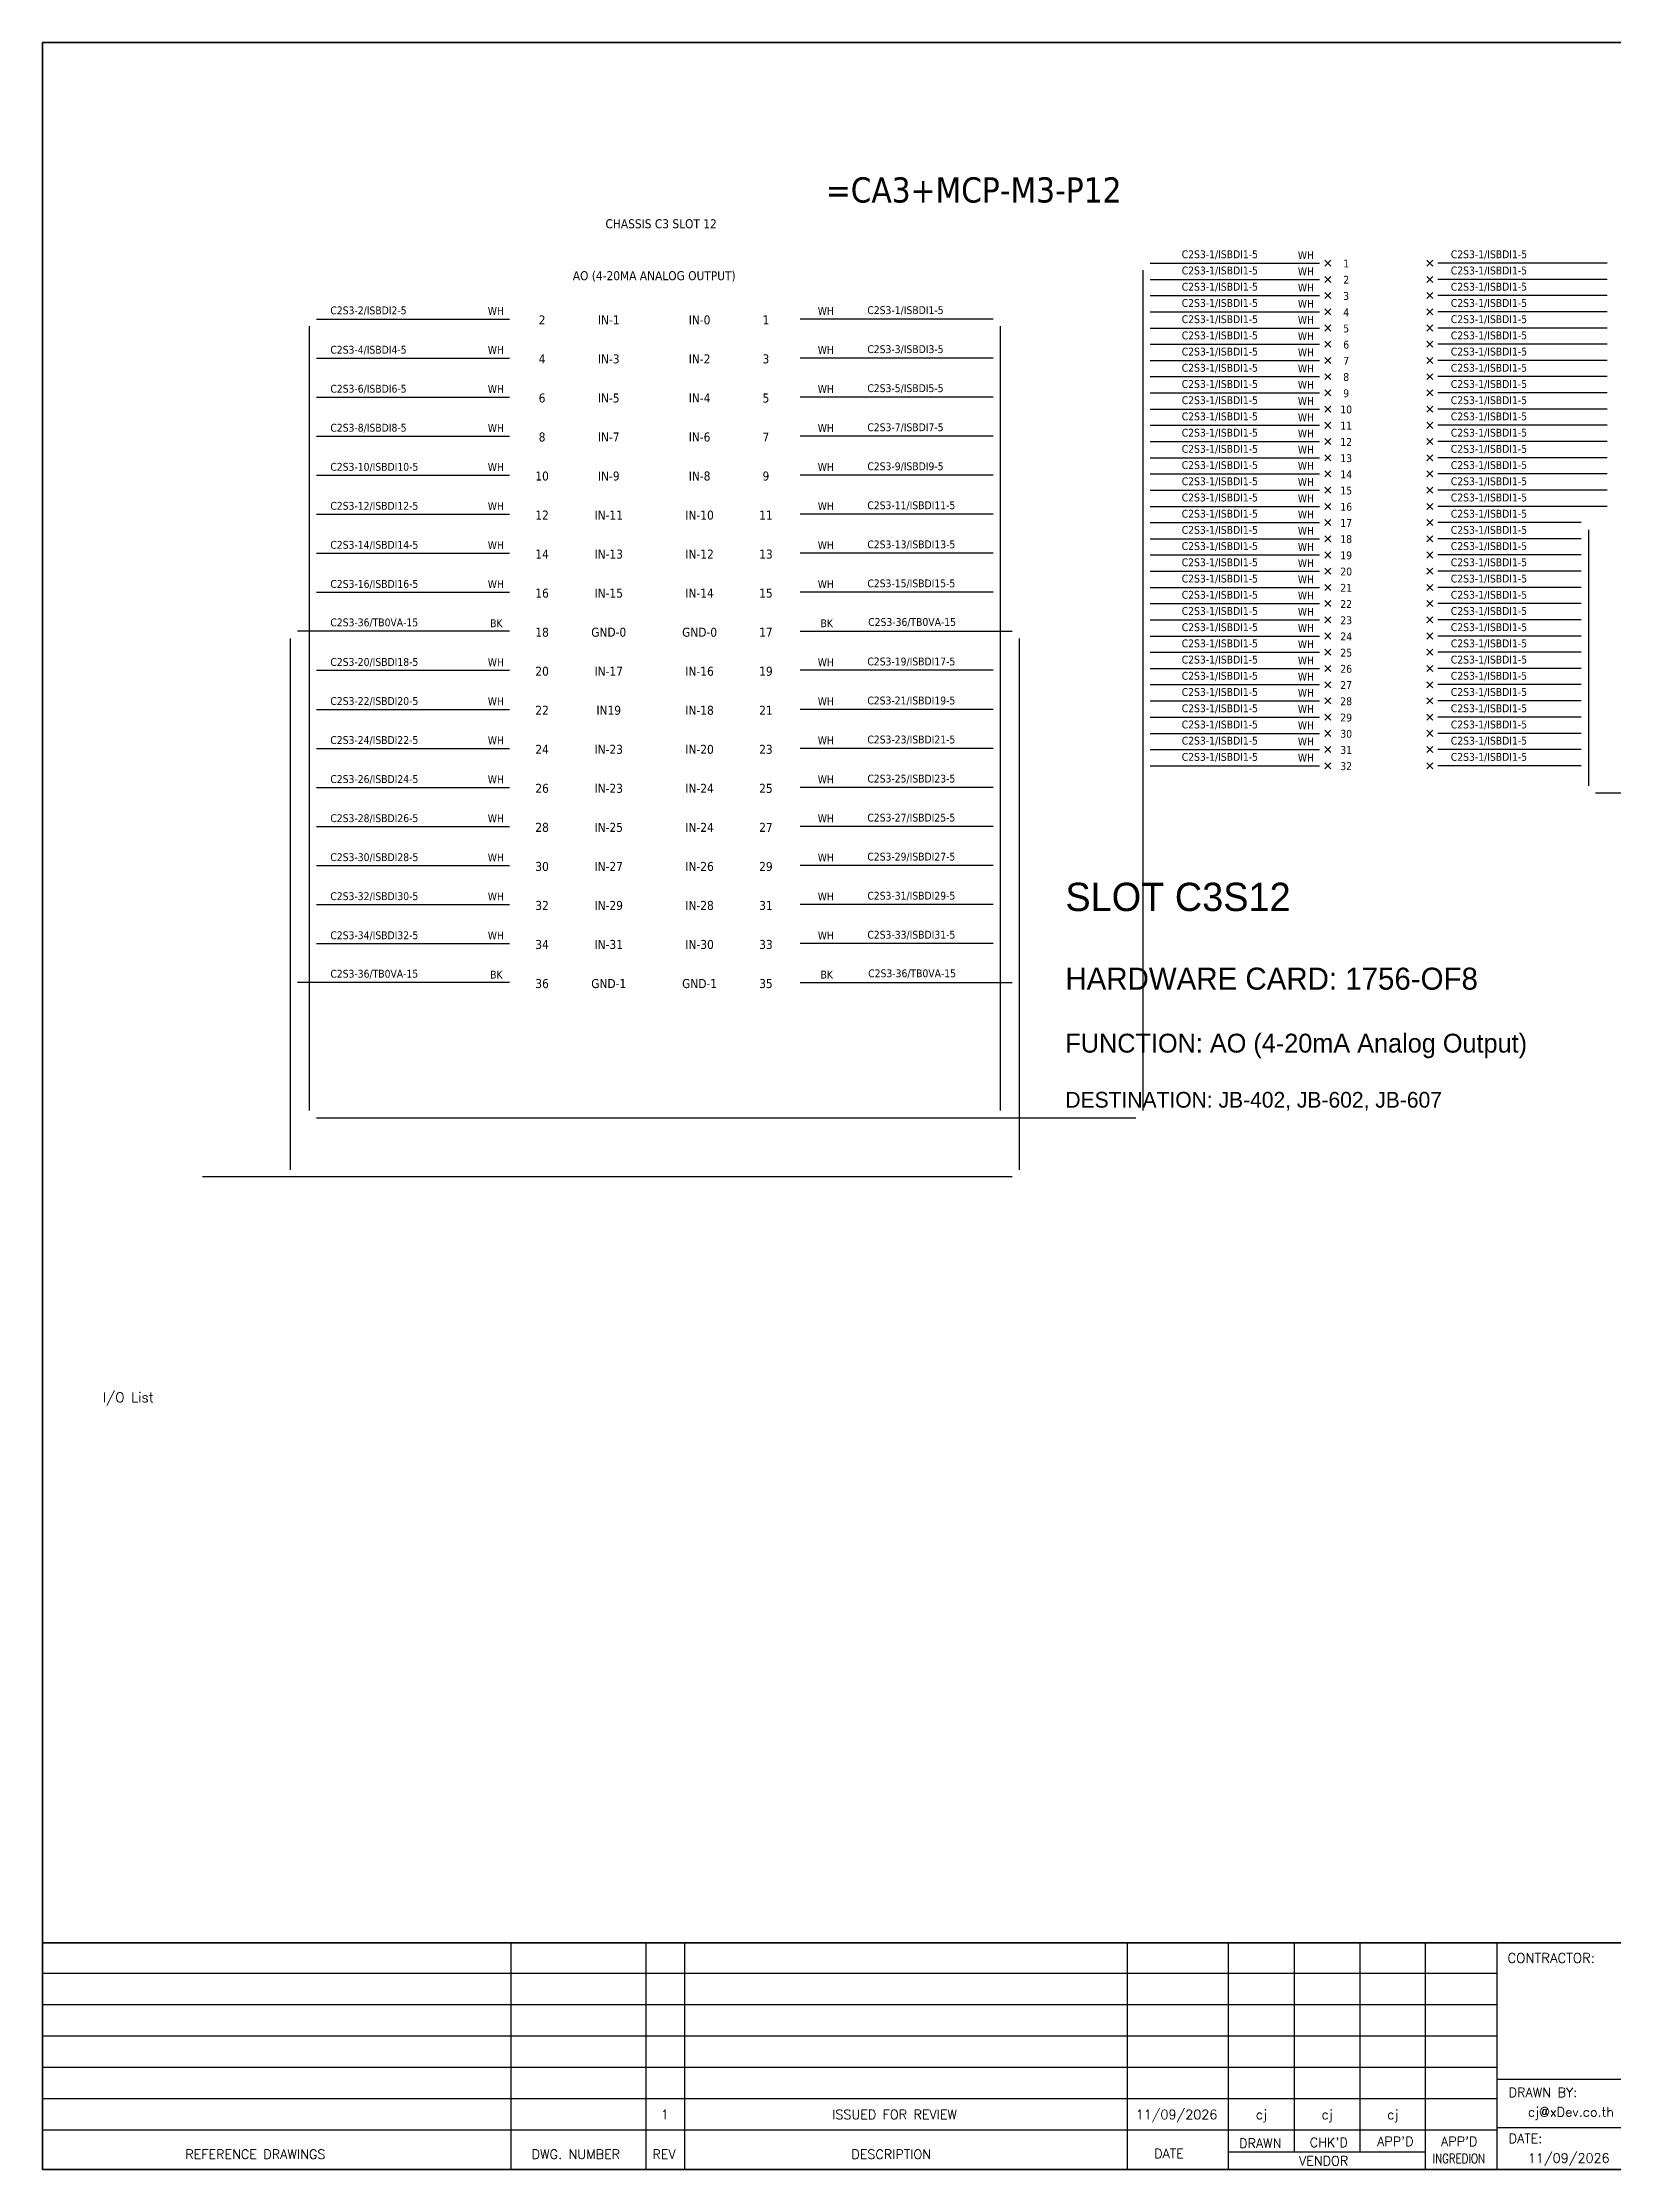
# Model space of a CAD drawing. Header units: metres. Extents: x 0 to 3893, y 0 to 2704.
# Drawn here: x 0 to 1997, y 0 to 2704 of the extents above; entities that cross this region are included whole.
import ezdxf
from ezdxf.enums import TextEntityAlignment as Align

# ---------------------------------------------------------------- set-up
doc = ezdxf.new("R2010")
doc.units = ezdxf.units.M
for name, color, linetype in [('GT_1', 9, 'Continuous'), ('HELPPOINT', 7, 'Continuous'), ('MEMBER', 7, 'Continuous')]:
    doc.layers.add(name, color=color, linetype=linetype)
doc.layers.add('IE-WIRE', color=7, linetype='Continuous', lineweight=25)
doc.layers.add('power', color=7, linetype='Continuous', lineweight=25)
doc.styles.add('ROMANS', font='romans.shx', dxfattribs={"width": 0.85, "height": 25})
doc.styles.add('Tahoma', font='txt')

msp = doc.modelspace()

# ---------------------------------------------------------------- linework, layer by layer
at = {"color": 1, "ltscale": 25.4}
for p, q in [((1637.2, 2427.5), (1629.6, 2419.9)), ((1629.6, 2427.5), (1637.2, 2419.9)), ((1637.2, 2406.9), (1629.6, 2399.2)), ((1629.6, 2406.9), (1637.2, 2399.2)), ((1759.3, 2427.5), (1767, 2419.9)), ((1767, 2427.5), (1759.3, 2419.9)), ((1759.3, 2406.9), (1767, 2399.2)), ((1767, 2406.9), (1759.3, 2399.2)), ((1637.2, 2386.3), (1629.6, 2378.6)), ((1629.6, 2386.3), (1637.2, 2378.6)), ((1759.3, 2386.3), (1767, 2378.6)), ((1767, 2386.3), (1759.3, 2378.6)), ((1637.2, 2365.7), (1629.6, 2358)), ((1629.6, 2365.7), (1637.2, 2358)), ((1759.3, 2365.7), (1767, 2358)), ((1767, 2365.7), (1759.3, 2358)), ((1637.2, 2345.1), (1629.6, 2337.4)), ((1629.6, 2345.1), (1637.2, 2337.4)), ((1759.3, 2345.1), (1767, 2337.4)), ((1767, 2345.1), (1759.3, 2337.4)), ((1637.2, 2324.5), (1629.6, 2316.8)), ((1629.6, 2324.5), (1637.2, 2316.8)), ((1637.2, 2303.9), (1629.6, 2296.2)), ((1629.6, 2303.9), (1637.2, 2296.2)), ((1759.3, 2324.5), (1767, 2316.8)), ((1767, 2324.5), (1759.3, 2316.8)), ((1759.3, 2303.9), (1767, 2296.2)), ((1767, 2303.9), (1759.3, 2296.2)), ((1637.2, 2283.2), (1629.6, 2275.6)), ((1629.6, 2283.2), (1637.2, 2275.6)), ((1759.3, 2283.2), (1767, 2275.6)), ((1767, 2283.2), (1759.3, 2275.6)), ((1637.2, 2262.6), (1629.6, 2255)), ((1629.6, 2262.6), (1637.2, 2255)), ((1759.3, 2262.6), (1767, 2255)), ((1767, 2262.6), (1759.3, 2255)), ((1637.2, 2242), (1629.6, 2234.3)), ((1629.6, 2242), (1637.2, 2234.3)), ((1637.2, 2221.4), (1629.6, 2213.7)), ((1629.6, 2221.4), (1637.2, 2213.7)), ((1759.3, 2242), (1767, 2234.3)), ((1767, 2242), (1759.3, 2234.3)), ((1759.3, 2221.4), (1767, 2213.7)), ((1767, 2221.4), (1759.3, 2213.7)), ((1637.2, 2200.8), (1629.6, 2193.1)), ((1629.6, 2200.8), (1637.2, 2193.1)), ((1759.3, 2200.8), (1767, 2193.1)), ((1767, 2200.8), (1759.3, 2193.1)), ((1637.2, 2180.2), (1629.6, 2172.5)), ((1629.6, 2180.2), (1637.2, 2172.5)), ((1759.3, 2180.2), (1767, 2172.5)), ((1767, 2180.2), (1759.3, 2172.5)), ((1637.2, 2159.6), (1629.6, 2151.9)), ((1629.6, 2159.6), (1637.2, 2151.9)), ((1637.2, 2139), (1629.6, 2131.3)), ((1629.6, 2139), (1637.2, 2131.3)), ((1759.3, 2159.6), (1767, 2151.9)), ((1767, 2159.6), (1759.3, 2151.9)), ((1759.3, 2139), (1767, 2131.3)), ((1767, 2139), (1759.3, 2131.3)), ((1637.2, 2118.3), (1629.6, 2110.7)), ((1629.6, 2118.3), (1637.2, 2110.7)), ((1759.3, 2118.3), (1767, 2110.7)), ((1767, 2118.3), (1759.3, 2110.7)), ((1637.2, 2097.7), (1629.6, 2090.1)), ((1629.6, 2097.7), (1637.2, 2090.1)), ((1759.3, 2097.7), (1767, 2090.1)), ((1767, 2097.7), (1759.3, 2090.1)), ((1637.2, 2077.1), (1629.6, 2069.5)), ((1629.6, 2077.1), (1637.2, 2069.5)), ((1637.2, 2056.5), (1629.6, 2048.8)), ((1629.6, 2056.5), (1637.2, 2048.8)), ((1759.3, 2077.1), (1767, 2069.5)), ((1767, 2077.1), (1759.3, 2069.5)), ((1759.3, 2056.5), (1767, 2048.8)), ((1767, 2056.5), (1759.3, 2048.8)), ((1637.2, 2035.9), (1629.6, 2028.2)), ((1629.6, 2035.9), (1637.2, 2028.2)), ((1759.3, 2035.9), (1767, 2028.2)), ((1767, 2035.9), (1759.3, 2028.2)), ((1637.2, 2015.3), (1629.6, 2007.6)), ((1629.6, 2015.3), (1637.2, 2007.6)), ((1759.3, 2015.3), (1767, 2007.6)), ((1767, 2015.3), (1759.3, 2007.6)), ((1637.2, 1994.7), (1629.6, 1987)), ((1629.6, 1994.7), (1637.2, 1987)), ((1759.3, 1994.7), (1767, 1987)), ((1767, 1994.7), (1759.3, 1987)), ((1637.2, 1974.1), (1629.6, 1966.4)), ((1629.6, 1974.1), (1637.2, 1966.4)), ((1637.2, 1953.5), (1629.6, 1945.8)), ((1629.6, 1953.5), (1637.2, 1945.8)), ((1759.3, 1974.1), (1767, 1966.4)), ((1767, 1974.1), (1759.3, 1966.4)), ((1759.3, 1953.5), (1767, 1945.8)), ((1767, 1953.5), (1759.3, 1945.8)), ((1637.2, 1932.8), (1629.6, 1925.2)), ((1629.6, 1932.8), (1637.2, 1925.2)), ((1759.3, 1932.8), (1767, 1925.2)), ((1767, 1932.8), (1759.3, 1925.2)), ((1637.2, 1912.2), (1629.6, 1904.6)), ((1629.6, 1912.2), (1637.2, 1904.6)), ((1759.3, 1912.2), (1767, 1904.6)), ((1767, 1912.2), (1759.3, 1904.6)), ((1637.2, 1891.6), (1629.6, 1883.9)), ((1629.6, 1891.6), (1637.2, 1883.9)), ((1637.2, 1871), (1629.6, 1863.3)), ((1629.6, 1871), (1637.2, 1863.3)), ((1759.3, 1891.6), (1767, 1883.9)), ((1767, 1891.6), (1759.3, 1883.9)), ((1759.3, 1871), (1767, 1863.3)), ((1767, 1871), (1759.3, 1863.3)), ((1637.2, 1850.4), (1629.6, 1842.7)), ((1629.6, 1850.4), (1637.2, 1842.7)), ((1759.3, 1850.4), (1767, 1842.7)), ((1767, 1850.4), (1759.3, 1842.7)), ((1637.2, 1829.8), (1629.6, 1822.1)), ((1629.6, 1829.8), (1637.2, 1822.1)), ((1759.3, 1829.8), (1767, 1822.1)), ((1767, 1829.8), (1759.3, 1822.1)), ((1637.2, 1809.2), (1629.6, 1801.5)), ((1629.6, 1809.2), (1637.2, 1801.5)), ((1637.2, 1788.6), (1629.6, 1780.9)), ((1629.6, 1788.6), (1637.2, 1780.9)), ((1759.3, 1809.2), (1767, 1801.5)), ((1767, 1809.2), (1759.3, 1801.5)), ((1759.3, 1788.6), (1767, 1780.9)), ((1767, 1788.6), (1759.3, 1780.9))]:
    msp.add_line(p, q, dxfattribs=at)
at = {"layer": 'GT_1', "color": 4}
for p, q in [((595.4, 0), (595.4, 288.2)), ((767.3, 0), (767.3, 288.2)), ((816.4, 0), (816.4, 288.2)), ((1379.1, 0), (1379.1, 288.2)), ((1507.4, 0), (1507.4, 288.2)), ((1591, 21.8), (1591, 288.2)), ((1674.5, 21.8), (1674.5, 288.2)), ((1757.8, 0), (1757.8, 288.2)), ((1848.8, 0), (1848.8, 288.2)), ((1848.8, 249.3), (0, 249.3)), ((1848.8, 209.5), (0, 209.5)), ((1848.8, 169.6), (0, 169.6)), ((1848.8, 129.7), (0, 129.7)), ((2635.8, 114.3), (1848.8, 114.3)), ((1848.8, 89.7), (0, 89.7)), ((1848.7, 49.8), (0, 49.8)), ((2635.8, 52.9), (1848.8, 52.9)), ((1757.8, 21.8), (1507.4, 21.8))]:
    msp.add_line(p, q, dxfattribs=at)
at = {"layer": 'HELPPOINT', "color": 4, "lineweight": 35}
for p, q in [((0, 0), (0, 2704.2)), ((0, 2704.2), (3893.3, 2704.2)), ((0, 0), (0, 2704.2)), ((0, 2704.2), (3893.3, 2704.2)), ((3893.3, 0), (0, 0)), ((3893.3, 0), (0, 0))]:
    msp.add_line(p, q, dxfattribs=at)
at = {"layer": 'IE-WIRE', "color": 4, "ltscale": 25.4}
for p, q in [((1398.6, 2414.6), (1398.6, 1346.2)), ((1407.7, 2423.7), (1623.1, 2423.7)), ((1988.8, 2423.7), (1773.4, 2423.7)), ((1407.7, 2403.1), (1623.1, 2403.1)), ((1407.7, 2382.5), (1623.1, 2382.5)), ((1988.8, 2403.1), (1773.4, 2403.1)), ((1988.8, 2382.5), (1773.4, 2382.5)), ((348.1, 2352.7), (593.4, 2352.7)), ((1208.1, 2352.7), (962.9, 2352.7)), ((1407.7, 2361.9), (1623.1, 2361.9)), ((1988.8, 2361.9), (1773.4, 2361.9)), ((339, 2343.6), (339, 1346.2)), ((1217.3, 2343.6), (1217.3, 1346.2)), ((1407.7, 2341.2), (1623.1, 2341.2)), ((1988.8, 2341.2), (1773.4, 2341.2)), ((348.1, 2303.1), (593.4, 2303.1)), ((1208.1, 2303.1), (962.9, 2303.1)), ((1407.7, 2320.6), (1623.1, 2320.6)), ((1407.7, 2300), (1623.1, 2300)), ((1988.8, 2320.6), (1773.4, 2320.6)), ((1988.8, 2300), (1773.4, 2300)), ((1407.7, 2279.4), (1623.1, 2279.4)), ((1988.8, 2279.4), (1773.4, 2279.4)), ((348.1, 2253.5), (593.4, 2253.5)), ((1208.1, 2253.5), (962.9, 2253.5)), ((1407.7, 2258.8), (1623.1, 2258.8)), ((1988.8, 2258.8), (1773.4, 2258.8)), ((1407.7, 2238.2), (1623.1, 2238.2)), ((1407.7, 2217.6), (1623.1, 2217.6)), ((1988.8, 2238.2), (1773.4, 2238.2)), ((1988.8, 2217.6), (1773.4, 2217.6)), ((348.1, 2203.8), (593.4, 2203.8)), ((1208.1, 2203.8), (962.9, 2203.8)), ((1407.7, 2197), (1623.1, 2197)), ((1988.8, 2197), (1773.4, 2197)), ((1407.7, 2176.3), (1623.1, 2176.3)), ((1988.8, 2176.3), (1773.4, 2176.3)), ((348.1, 2154.2), (593.4, 2154.2)), ((1208.1, 2154.2), (962.9, 2154.2)), ((1407.7, 2155.7), (1623.1, 2155.7)), ((1988.8, 2155.7), (1773.4, 2155.7)), ((1407.7, 2135.1), (1623.1, 2135.1)), ((1407.7, 2114.5), (1623.1, 2114.5)), ((1988.8, 2135.1), (1773.4, 2135.1)), ((1988.8, 2114.5), (1773.4, 2114.5)), ((348.1, 2104.6), (593.4, 2104.6)), ((1208.1, 2104.6), (962.9, 2104.6)), ((1407.7, 2093.9), (1623.1, 2093.9)), ((1955.7, 2093.9), (1773.4, 2093.9)), ((1964.8, 2084.8), (1964.8, 1759)), ((1407.7, 2073.3), (1623.1, 2073.3)), ((1955.7, 2073.3), (1773.4, 2073.3)), ((348.1, 2055), (593.4, 2055)), ((1208.1, 2055), (962.9, 2055)), ((1407.7, 2052.7), (1623.1, 2052.7)), ((1407.7, 2032.1), (1623.1, 2032.1)), ((1955.7, 2052.7), (1773.4, 2052.7)), ((1955.7, 2032.1), (1773.4, 2032.1)), ((348.1, 2005.3), (593.4, 2005.3)), ((1208.1, 2005.3), (962.9, 2005.3)), ((1407.7, 2011.5), (1623.1, 2011.5)), ((1955.7, 2011.5), (1773.4, 2011.5)), ((1407.7, 1990.8), (1623.1, 1990.8)), ((1955.7, 1990.8), (1773.4, 1990.8)), ((1407.7, 1970.2), (1623.1, 1970.2)), ((1407.7, 1949.6), (1623.1, 1949.6)), ((1955.7, 1970.2), (1773.4, 1970.2)), ((1955.7, 1949.6), (1773.4, 1949.6)), ((1407.7, 1929), (1623.1, 1929)), ((1955.7, 1929), (1773.4, 1929)), ((348.1, 1906.1), (593.4, 1906.1)), ((1208.1, 1906.1), (962.9, 1906.1)), ((1407.7, 1908.4), (1623.1, 1908.4)), ((1955.7, 1908.4), (1773.4, 1908.4)), ((1407.7, 1887.8), (1623.1, 1887.8)), ((1407.7, 1867.2), (1623.1, 1867.2)), ((1955.7, 1887.8), (1773.4, 1887.8)), ((1955.7, 1867.2), (1773.4, 1867.2)), ((348.1, 1856.4), (593.4, 1856.4)), ((1208.1, 1856.4), (962.9, 1856.4)), ((1407.7, 1846.6), (1623.1, 1846.6)), ((1955.7, 1846.6), (1773.4, 1846.6)), ((1407.7, 1825.9), (1623.1, 1825.9)), ((1955.7, 1825.9), (1773.4, 1825.9)), ((348.1, 1806.8), (593.4, 1806.8)), ((1208.1, 1806.8), (962.9, 1806.8)), ((1407.7, 1805.3), (1623.1, 1805.3)), ((1955.7, 1805.3), (1773.4, 1805.3)), ((1407.7, 1784.7), (1623.1, 1784.7)), ((1955.7, 1784.7), (1773.4, 1784.7)), ((348.1, 1757.2), (593.4, 1757.2)), ((1208.1, 1757.2), (962.9, 1757.2)), ((348.1, 1707.5), (593.4, 1707.5)), ((1208.1, 1707.5), (962.9, 1707.5)), ((348.1, 1657.9), (593.4, 1657.9)), ((1208.1, 1657.9), (962.9, 1657.9)), ((348.1, 1608.3), (593.4, 1608.3)), ((1208.1, 1608.3), (962.9, 1608.3)), ((348.1, 1558.6), (593.4, 1558.6)), ((1208.1, 1558.6), (962.9, 1558.6))]:
    msp.add_line(p, q, dxfattribs=at)
at = {"layer": 'IE-WIRE', "color": 7, "ltscale": 25.4}
for p, q in [((593.4, 1955.7), (324, 1955.7)), ((962.9, 1955.7), (1232.3, 1955.7)), ((314.9, 1946.5), (314.9, 1270.9)), ((1241.4, 1946.5), (1241.4, 1270.9)), ((593.4, 1509), (324, 1509)), ((962.9, 1509), (1232.3, 1509)), ((1232.4, 1262), (203.4, 1262))]:
    msp.add_line(p, q, dxfattribs=at)
at = {"layer": 'IE-WIRE', "color": 4}
for p, q in [((1973.8, 1750.1), (2239.6, 1750.1)), ((348.1, 1337), (1389.4, 1337))]:
    msp.add_line(p, q, dxfattribs=at)
at = {"layer": 'MEMBER', "color": 4, "lineweight": 35}
msp.add_line((0, 288.2), (3893.3, 288.2), dxfattribs=at)
msp.add_line((0, 288.2), (3893.3, 288.2), dxfattribs=at)

# ---------------------------------------------------------------- texts
at = {"color": 2, "style": 'Tahoma'}
for s, height, p in [('=CA3+MCP-M3-P12', 32, (1183.4, 2516.8)), ('CHASSIS C3 SLOT 12', 11.441, (786.2, 2473.8)), ('AO (4-20MA ANALOG OUTPUT)', 11.441, (777.4, 2407.8)), ('2', 11.4, (634.9, 2351.6)), ('IN-1', 11.44, (719.6, 2351.6)), ('IN-0', 11.44, (835.1, 2351.6)), ('1', 11.4, (919.4, 2351.6)), ('4', 11.4, (634.9, 2302)), ('IN-3', 11.44, (719.6, 2302)), ('IN-2', 11.44, (835.1, 2302)), ('3', 11.4, (919.4, 2302)), ('6', 11.4, (634.9, 2252.3)), ('IN-5', 11.44, (719.6, 2252.3)), ('IN-4', 11.44, (835.1, 2252.3)), ('5', 11.4, (919.4, 2252.3)), ('8', 11.4, (634.9, 2202.7)), ('IN-7', 11.44, (719.6, 2202.7)), ('IN-6', 11.44, (835.1, 2202.7)), ('7', 11.4, (919.4, 2202.7)), ('10', 11.44, (634.9, 2153.1)), ('IN-9', 11.44, (719.6, 2153.1)), ('IN-8', 11.44, (835.1, 2153.1)), ('9', 11.4, (919.4, 2153.1)), ('12', 11.44, (634.9, 2103.4)), ('IN-10', 11.44, (835.1, 2103.4)), ('IN-11', 11.44, (719.6, 2103.4)), ('11', 11.44, (919.4, 2103.4)), ('14', 11.44, (634.9, 2053.8)), ('IN-13', 11.44, (719.6, 2053.8)), ('IN-12', 11.44, (835.1, 2053.8)), ('13', 11.44, (919.4, 2053.8)), ('16', 11.44, (634.9, 2004.2)), ('IN-15', 11.44, (719.6, 2004.2)), ('IN-14', 11.44, (835.1, 2004.2)), ('15', 11.44, (919.4, 2004.2)), ('18', 11.44, (634.9, 1954.5)), ('GND-0', 11.44, (719.6, 1954.5)), ('GND-0', 11.44, (835.1, 1954.5)), ('17', 11.44, (919.4, 1954.5)), ('20', 11.44, (634.9, 1904.9)), ('IN-17', 11.44, (719.6, 1904.9)), ('IN-16', 11.44, (835.1, 1904.9)), ('19', 11.44, (919.4, 1904.9)), ('22', 11.44, (634.9, 1855.3)), ('IN19', 11.44, (719.6, 1855.3)), ('IN-18', 11.44, (835.1, 1855.3)), ('21', 11.44, (919.4, 1855.3)), ('24', 11.44, (634.9, 1805.6)), ('IN-23', 11.44, (719.6, 1805.6)), ('IN-20', 11.44, (835.1, 1805.6)), ('23', 11.44, (919.4, 1805.6)), ('26', 11.44, (634.9, 1756)), ('IN-23', 11.44, (719.6, 1756)), ('IN-24', 11.44, (835.1, 1756)), ('25', 11.44, (919.4, 1756)), ('28', 11.44, (634.9, 1706.4)), ('IN-25', 11.44, (719.6, 1706.4)), ('IN-24', 11.44, (835.1, 1706.4)), ('27', 11.44, (919.4, 1706.4)), ('30', 11.44, (634.9, 1656.7)), ('IN-27', 11.44, (719.6, 1656.7)), ('IN-26', 11.44, (835.1, 1656.7)), ('29', 11.44, (919.4, 1656.7)), ('32', 11.44, (634.9, 1607.1)), ('IN-29', 11.44, (719.6, 1607.1)), ('IN-28', 11.44, (835.1, 1607.1)), ('31', 11.44, (919.4, 1607.1)), ('34', 11.44, (634.9, 1557.5)), ('IN-31', 11.44, (719.6, 1557.5)), ('IN-30', 11.44, (835.1, 1557.5)), ('33', 11.44, (919.4, 1557.5)), ('36', 11.44, (634.9, 1507.8)), ('GND-1', 11.44, (719.6, 1507.8)), ('GND-1', 11.44, (835.1, 1507.8)), ('35', 11.44, (919.4, 1507.8))]:
    msp.add_text(s, height=height, dxfattribs=at).set_placement(p, align=Align.MIDDLE_CENTER)
at = {"color": 4, "style": 'Tahoma'}
for s, height, p in [('C2S3-1/ISBDI1-5', 9.949, (1447.9, 2430)), ('WH', 9.95, (1595.5, 2428.9)), ('C2S3-1/ISBDI1-5', 9.949, (1789.9, 2430)), ('C2S3-1/ISBDI1-5', 9.949, (1447.9, 2409.4)), ('WH', 9.95, (1595.5, 2408.3)), ('C2S3-1/ISBDI1-5', 9.949, (1789.9, 2409.4)), ('C2S3-1/ISBDI1-5', 9.949, (1447.9, 2388.8)), ('WH', 9.95, (1595.5, 2387.7)), ('C2S3-1/ISBDI1-5', 9.949, (1789.9, 2388.8)), ('C2S3-2/ISBDI2-5', 9.949, (365.8, 2358.7)), ('WH', 9.95, (565.9, 2358)), ('WH', 9.95, (985.3, 2358)), ('C2S3-1/ISBDI1-5', 9.949, (1048.3, 2359)), ('C2S3-1/ISBDI1-5', 9.949, (1447.9, 2368.1)), ('C2S3-1/ISBDI1-5', 9.949, (1447.9, 2347.5)), ('WH', 9.95, (1595.5, 2367.1)), ('WH', 9.95, (1595.5, 2346.5)), ('C2S3-1/ISBDI1-5', 9.949, (1789.9, 2368.1)), ('C2S3-1/ISBDI1-5', 9.949, (1789.9, 2347.5)), ('C2S3-1/ISBDI1-5', 9.949, (1447.9, 2326.9)), ('WH', 9.95, (1595.5, 2325.9)), ('C2S3-1/ISBDI1-5', 9.949, (1789.9, 2326.9)), ('C2S3-4/ISBDI4-5', 9.949, (365.8, 2308.7)), ('WH', 9.95, (565.9, 2308.4)), ('WH', 9.95, (985.3, 2308.4)), ('C2S3-3/ISBDI3-5', 9.949, (1048.3, 2309.4)), ('C2S3-1/ISBDI1-5', 9.949, (1447.9, 2306.3)), ('WH', 9.95, (1595.5, 2305.3)), ('C2S3-1/ISBDI1-5', 9.949, (1789.9, 2306.3)), ('C2S3-1/ISBDI1-5', 9.949, (1447.9, 2285.7)), ('C2S3-1/ISBDI1-5', 9.949, (1447.9, 2265.1)), ('WH', 9.95, (1595.5, 2284.7)), ('WH', 9.95, (1595.5, 2264.1)), ('C2S3-1/ISBDI1-5', 9.949, (1789.9, 2285.7)), ('C2S3-1/ISBDI1-5', 9.949, (1789.9, 2265.1)), ('C2S3-6/ISBDI6-5', 9.949, (365.8, 2259.1)), ('WH', 9.95, (565.9, 2258.7)), ('WH', 9.95, (985.3, 2258.7)), ('C2S3-5/ISBDI5-5', 9.949, (1048.3, 2259.8)), ('C2S3-1/ISBDI1-5', 9.949, (1447.9, 2244.5)), ('WH', 9.95, (1595.5, 2243.4)), ('C2S3-1/ISBDI1-5', 9.949, (1789.9, 2244.5)), ('C2S3-8/ISBDI8-5', 9.949, (365.8, 2209.5)), ('WH', 9.95, (565.9, 2209.1)), ('WH', 9.95, (985.3, 2209.1)), ('C2S3-7/ISBDI7-5', 9.949, (1048.3, 2210.1)), ('C2S3-1/ISBDI1-5', 9.949, (1447.9, 2223.9)), ('WH', 9.95, (1595.5, 2222.8)), ('C2S3-1/ISBDI1-5', 9.949, (1789.9, 2223.9)), ('C2S3-1/ISBDI1-5', 9.949, (1447.9, 2203.2)), ('C2S3-1/ISBDI1-5', 9.949, (1447.9, 2182.6)), ('WH', 9.95, (1595.5, 2202.2)), ('WH', 9.95, (1595.5, 2181.6)), ('C2S3-1/ISBDI1-5', 9.949, (1789.9, 2203.2)), ('C2S3-1/ISBDI1-5', 9.949, (1789.9, 2182.6)), ('C2S3-10/ISBDI10-5', 9.949, (365.8, 2159.8)), ('WH', 9.95, (565.9, 2159.5)), ('WH', 9.95, (985.3, 2159.5)), ('C2S3-9/ISBDI9-5', 9.949, (1048.3, 2160.5)), ('C2S3-1/ISBDI1-5', 9.949, (1447.9, 2162)), ('WH', 9.95, (1595.5, 2161)), ('C2S3-1/ISBDI1-5', 9.949, (1789.9, 2162)), ('C2S3-1/ISBDI1-5', 9.949, (1447.9, 2141.4)), ('WH', 9.95, (1595.5, 2140.4)), ('C2S3-1/ISBDI1-5', 9.949, (1789.9, 2141.4)), ('C2S3-12/ISBDI12-5', 9.949, (365.8, 2110.2)), ('WH', 9.95, (565.9, 2109.8)), ('WH', 9.95, (985.3, 2109.8)), ('C2S3-11/ISBDI11-5', 9.949, (1048.3, 2110.9)), ('C2S3-1/ISBDI1-5', 9.949, (1447.9, 2120.8)), ('C2S3-1/ISBDI1-5', 9.949, (1447.9, 2100.2)), ('WH', 9.95, (1595.5, 2119.8)), ('C2S3-1/ISBDI1-5', 9.949, (1789.9, 2120.8)), ('C2S3-1/ISBDI1-5', 9.949, (1789.9, 2100.2)), ('C2S3-1/ISBDI1-5', 9.949, (1447.9, 2079.6)), ('WH', 9.95, (1595.5, 2099.2)), ('WH', 9.95, (1595.5, 2078.5)), ('C2S3-1/ISBDI1-5', 9.949, (1789.9, 2079.6)), ('C2S3-14/ISBDI14-5', 9.949, (365.8, 2060.6)), ('WH', 9.95, (565.9, 2060.2)), ('WH', 9.95, (985.3, 2060.2)), ('C2S3-13/ISBDI13-5', 9.949, (1048.3, 2061.2)), ('C2S3-1/ISBDI1-5', 9.949, (1447.9, 2059)), ('WH', 9.95, (1595.5, 2057.9)), ('C2S3-1/ISBDI1-5', 9.949, (1789.9, 2059)), ('C2S3-1/ISBDI1-5', 9.949, (1447.9, 2038.4)), ('WH', 9.95, (1595.5, 2037.3)), ('C2S3-1/ISBDI1-5', 9.949, (1789.9, 2038.4)), ('C2S3-16/ISBDI16-5', 9.949, (365.8, 2010.9)), ('WH', 9.95, (565.9, 2010.6)), ('WH', 9.95, (985.3, 2010.6)), ('C2S3-15/ISBDI15-5', 9.949, (1048.3, 2011.6)), ('C2S3-1/ISBDI1-5', 9.949, (1447.9, 2017.7)), ('C2S3-1/ISBDI1-5', 9.949, (1447.9, 1997.1)), ('WH', 9.95, (1595.5, 2016.7)), ('WH', 9.95, (1595.5, 1996.1)), ('C2S3-1/ISBDI1-5', 9.949, (1789.9, 2017.7)), ('C2S3-1/ISBDI1-5', 9.949, (1789.9, 1997.1)), ('C2S3-1/ISBDI1-5', 9.949, (1447.9, 1976.5)), ('WH', 9.95, (1595.5, 1975.5)), ('C2S3-1/ISBDI1-5', 9.949, (1789.9, 1976.5)), ('C2S3-1/ISBDI1-5', 9.949, (1447.9, 1955.9)), ('WH', 9.95, (1595.5, 1954.9)), ('C2S3-1/ISBDI1-5', 9.949, (1789.9, 1955.9)), ('C2S3-20/ISBDI18-5', 9.949, (365.8, 1911.7)), ('WH', 9.95, (565.9, 1911.3)), ('WH', 9.95, (985.3, 1911.3)), ('C2S3-19/ISBDI17-5', 9.949, (1048.3, 1912.3)), ('C2S3-1/ISBDI1-5', 9.949, (1447.9, 1935.3)), ('C2S3-1/ISBDI1-5', 9.949, (1447.9, 1914.7)), ('WH', 9.95, (1595.5, 1934.3)), ('WH', 9.95, (1595.5, 1913.6)), ('C2S3-1/ISBDI1-5', 9.949, (1789.9, 1935.3)), ('C2S3-1/ISBDI1-5', 9.949, (1789.9, 1914.7)), ('C2S3-1/ISBDI1-5', 9.949, (1447.9, 1894.1)), ('WH', 9.95, (1595.5, 1893)), ('C2S3-1/ISBDI1-5', 9.949, (1789.9, 1894.1)), ('C2S3-22/ISBDI20-5', 9.949, (365.8, 1862)), ('WH', 9.95, (565.9, 1861.7)), ('WH', 9.95, (985.3, 1861.7)), ('C2S3-21/ISBDI19-5', 9.949, (1048.3, 1862.7)), ('C2S3-1/ISBDI1-5', 9.949, (1447.9, 1873.5)), ('WH', 9.95, (1595.5, 1872.4)), ('C2S3-1/ISBDI1-5', 9.949, (1789.9, 1873.5)), ('C2S3-1/ISBDI1-5', 9.949, (1447.9, 1852.8)), ('C2S3-1/ISBDI1-5', 9.949, (1447.9, 1832.2)), ('WH', 9.95, (1595.5, 1851.8)), ('WH', 9.95, (1595.5, 1831.2)), ('C2S3-1/ISBDI1-5', 9.949, (1789.9, 1852.8)), ('C2S3-1/ISBDI1-5', 9.949, (1789.9, 1832.2)), ('C2S3-24/ISBDI22-5', 9.949, (365.8, 1812.4)), ('WH', 9.95, (565.9, 1812)), ('WH', 9.95, (985.3, 1812)), ('C2S3-23/ISBDI21-5', 9.949, (1048.3, 1813.1)), ('C2S3-1/ISBDI1-5', 9.949, (1447.9, 1811.6)), ('WH', 9.95, (1595.5, 1810.6)), ('C2S3-1/ISBDI1-5', 9.949, (1789.9, 1811.6)), ('C2S3-1/ISBDI1-5', 9.949, (1447.9, 1791)), ('WH', 9.95, (1595.5, 1790)), ('C2S3-1/ISBDI1-5', 9.949, (1789.9, 1791)), ('C2S3-26/ISBDI24-5', 9.949, (365.8, 1762.8)), ('WH', 9.95, (565.9, 1762.4)), ('WH', 9.95, (985.3, 1762.4)), ('C2S3-25/ISBDI23-5', 9.949, (1048.3, 1763.4)), ('C2S3-28/ISBDI26-5', 9.949, (365.8, 1713.1)), ('WH', 9.95, (565.9, 1712.8)), ('WH', 9.95, (985.3, 1712.8)), ('C2S3-27/ISBDI25-5', 9.949, (1048.3, 1713.8)), ('C2S3-30/ISBDI28-5', 9.949, (365.8, 1663.5)), ('WH', 9.95, (565.9, 1663.1)), ('WH', 9.95, (985.3, 1663.1)), ('C2S3-29/ISBDI27-5', 9.949, (1048.3, 1664.2)), ('C2S3-32/ISBDI30-5', 9.949, (365.8, 1613.9)), ('WH', 9.95, (565.9, 1613.5)), ('WH', 9.95, (985.3, 1613.5)), ('C2S3-31/ISBDI29-5', 9.949, (1048.3, 1614.5)), ('C2S3-34/ISBDI32-5', 9.949, (365.8, 1564.2)), ('WH', 9.95, (565.9, 1563.9)), ('WH', 9.95, (985.3, 1563.9)), ('C2S3-33/ISBDI31-5', 9.949, (1048.3, 1564.9))]:
    msp.add_text(s, height=height, dxfattribs=at).set_placement(p)
at = {"color": 7, "style": 'Tahoma'}
for s, height, p in [('C2S3-36/TB0VA-15', 9.949, (365.8, 1962)), ('BK', 9.95, (568.9, 1960.9)), ('BK', 9.95, (988.8, 1960.9)), ('C2S3-36/TB0VA-15', 9.949, (1049.4, 1962.5)), ('C2S3-36/TB0VA-15', 9.949, (365.8, 1515.3)), ('BK', 9.95, (568.9, 1514.2)), ('BK', 9.95, (988.8, 1514.2)), ('C2S3-36/TB0VA-15', 9.949, (1049.4, 1515.8))]:
    msp.add_text(s, height=height, dxfattribs=at).set_placement(p)
at = {"color": 2}
msp.add_text('SLOT C3S12', height=36, dxfattribs=at).set_placement((1300, 1600))
at = {"color": 3}
msp.add_text('HARDWARE CARD: 1756-OF8', height=28, dxfattribs=at).set_placement((1300, 1500))
at = {"color": 7}
msp.add_text('FUNCTION: AO (4-20mA Analog Output)', height=24, dxfattribs=at).set_placement((1300, 1420))
at = {"color": 8}
msp.add_text('DESTINATION: JB-402, JB-602, JB-607', height=20, dxfattribs=at).set_placement((1300, 1350))
at = {"layer": 'MEMBER', "color": 4, "ltscale": 0.8, "style": 'ROMANS'}
for s, height, p in [('I/O List', 12.35, (76.6, 975.6)), ('CONTRACTOR:', 12.35, (1861.9, 262.7)), ('DRAWN BY:', 11.88, (1863.4, 92.1)), ('cj@xDev.co.th', 11.875, (1887.8, 67.2)), ('DRAWN', 11.88, (1520.8, 27.3)), ("CHK'D", 11.88, (1610.6, 28.5)), ("APP'D", 11.88, (1696.2, 29.7)), ("APP'D", 11.88, (1777.4, 29.7)), ('DATE:', 11.88, (1863.4, 33.6)), ('REFERENCE DRAWINGS', 11.875, (181.4, 13.4)), ('DWG. NUMBER', 11.875, (621.6, 13.4)), ('REV', 11.88, (775.1, 13.4)), ('DESCRIPTION', 11.875, (1028, 13.4)), ('DATE', 11.88, (1412.8, 14.2)), ('VENDOR', 11.88, (1596.9, 5.1)), ('11/09/2026', 11.88, (1887.8, 8.5))]:
    msp.add_text(s, height=height, dxfattribs=at).set_placement(p)
for s, height, p in [('1', 11.9, (790.9, 69.9)), ('ISSUED FOR REVIEW', 11.875, (1083, 69.9)), ('11/09/2026', 11.88, (1441.2, 69.9)), ('cj', 11.88, (1549.1, 69.9)), ('cj', 11.88, (1632.6, 69.9)), ('cj', 11.88, (1716.2, 69.9))]:
    msp.add_text(s, height=height, dxfattribs=at).set_placement(p, align=Align.MIDDLE_CENTER)
at = {"layer": 'MEMBER', "color": 4, "ltscale": 0.8, "style": 'ROMANS', "width": 0.8}
msp.add_text('INGREDION', height=11.88, dxfattribs=at).set_placement((1766.6, 8))
at = {"layer": 'power', "color": 7, "style": 'Tahoma'}
for s, p in [('2', (1656.9, 2402.6)), ('1', (1656.9, 2423.2)), ('3', (1656.9, 2382)), ('4', (1656.9, 2361.3)), ('5', (1656.9, 2340.7)), ('6', (1656.9, 2320.1)), ('7', (1656.9, 2299.5)), ('8', (1656.9, 2278.9)), ('9', (1656.9, 2258.3)), ('10', (1656.9, 2237.7)), ('11', (1656.9, 2217.1)), ('12', (1656.9, 2196.4)), ('13', (1656.9, 2175.8)), ('14', (1656.9, 2155.2)), ('15', (1656.9, 2134.6)), ('16', (1656.9, 2114)), ('17', (1656.9, 2093.4)), ('18', (1656.9, 2072.8)), ('19', (1656.9, 2052.2)), ('20', (1656.9, 2031.6)), ('21', (1656.9, 2010.9)), ('22', (1656.9, 1990.3)), ('23', (1656.9, 1969.7)), ('24', (1656.9, 1949.1)), ('25', (1656.9, 1928.5)), ('26', (1656.9, 1907.9)), ('27', (1656.9, 1887.3)), ('28', (1656.9, 1866.7)), ('29', (1656.9, 1846)), ('30', (1656.9, 1825.4)), ('31', (1656.9, 1804.8)), ('32', (1656.9, 1784.2))]:
    msp.add_text(s, height=9.97, dxfattribs=at).set_placement(p, align=Align.MIDDLE_CENTER)

doc.saveas('drawing.dxf')
